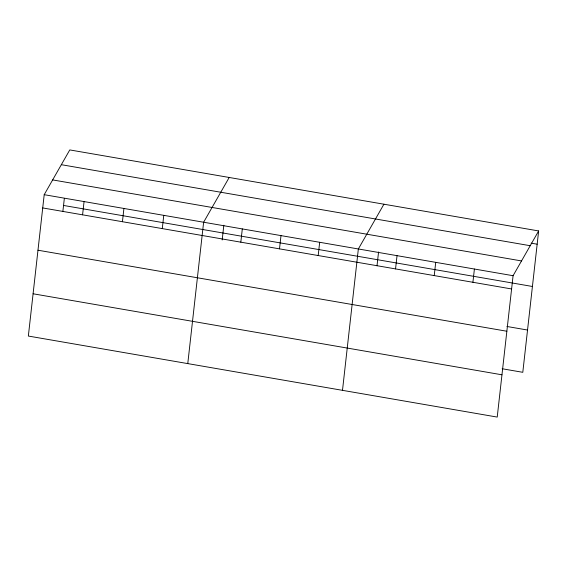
<?xml version="1.0" encoding="UTF-8"?>
<svg xmlns="http://www.w3.org/2000/svg" width="567" height="567" viewBox="0 0 567 567"><rect width="100%" height="100%" fill="white"/><g stroke="black" fill="none" stroke-linecap="round" stroke-linejoin="round"><path stroke-width="0.85" d="M44.205 194.687L28.35 336.054L497.224 417.078L513.085 275.711L538.65 230.946L69.776 149.922L44.205 194.687L513.085 275.711M62.859 211.548L64.319 198.549M82.576 214.829L84.065 201.576M122.429 221.718L123.918 208.465M162.282 228.6L163.771 215.347M187.769 363.603L203.624 222.236L229.196 177.471M222.179 239.969L223.837 225.234M240.819 242.173L242.307 228.919M279.503 248.856L280.991 235.603M318.186 255.54L319.675 242.286M342.496 390.344L358.351 248.977L383.923 204.205M377.005 265.838L378.565 251.975M395.546 268.914L397.035 255.66M434.23 275.597L435.718 262.344M472.913 282.281L474.402 269.027M538.65 230.946L522.795 372.313L502.164 368.748M531.144 243.158L537.162 244.2M61.335 164.692L530.216 245.717M52.646 179.916L521.52 260.94M63.547 205.452L532.42 286.477M42.723 207.94L511.597 288.964M506.905 326.472L527.537 330.037M37.975 250.217L506.855 331.241M33.092 293.777L501.965 374.801"/></g></svg>
